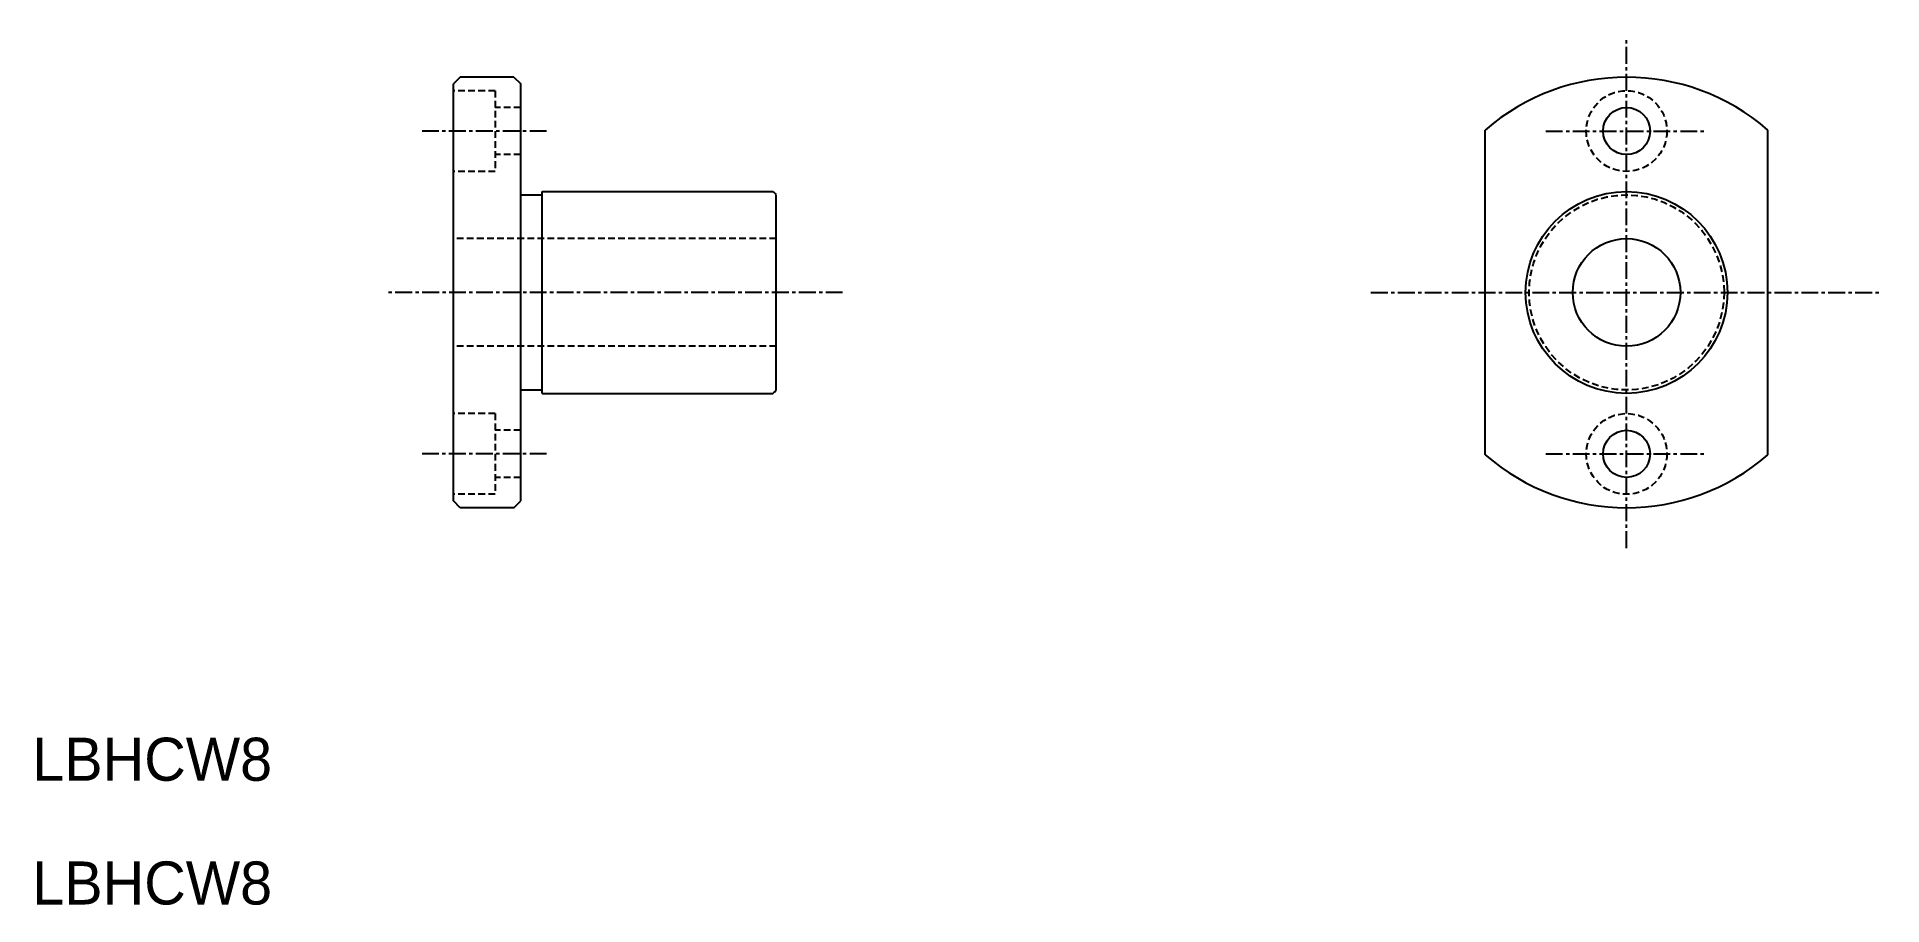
# Model space of a CAD drawing. Extents: x 222 to 359, y 142 to 207.
import ezdxf

# ---------------------------------------------------------------- set-up
doc = ezdxf.new("R2010")
doc.units = 0
doc.linetypes.add('CENTER', pattern=[2, 1.25, -0.25, 0.25, -0.25])
doc.linetypes.add('DASHED', pattern=[0.75, 0.5, -0.25])
doc.layers.get('0').update_dxf_attribs({"linetype": 'CONTINUOUS'})
doc.layers.add('CENTER', color=1, linetype='CENTER')

msp = doc.modelspace()

# ---------------------------------------------------------------- linework, layer by layer
at = {"color": 7, "linetype": 'CONTINUOUS'}
for p, q in [((252.97, 203.78), (252.47, 203.28)), ((252.47, 172.28), (252.47, 203.28)), ((256.97, 203.78), (252.97, 203.78)), ((256.97, 203.78), (257.47, 203.28)), ((257.47, 172.28), (257.47, 203.28)), ((329.18, 175.7), (329.18, 199.85)), ((350.18, 175.7), (350.18, 199.85)), ((257.47, 195.03), (259.07, 195.03)), ((259.07, 195.28), (276.22, 195.28)), ((259.07, 180.28), (259.07, 195.28)), ((276.47, 180.53), (276.47, 195.02)), ((257.47, 180.53), (259.07, 180.53)), ((259.07, 180.28), (276.22, 180.28)), ((261.59, 180.28), (261.59, 180.28)), ((265.72, 180.28), (265.72, 180.28)), ((252.97, 171.78), (252.47, 172.28)), ((256.97, 171.78), (252.97, 171.78)), ((256.97, 171.78), (257.47, 172.28))]:
    msp.add_line(p, q, dxfattribs=at)
at = {"color": 3, "linetype": 'DASHED'}
for p, q in [((255.57, 202.78), (252.47, 202.78)), ((255.57, 202.78), (255.57, 196.78)), ((257.47, 201.53), (255.57, 201.53)), ((257.47, 198.03), (255.57, 198.03)), ((255.57, 196.78), (252.47, 196.78)), ((276.47, 191.78), (252.47, 191.78)), ((276.47, 183.78), (252.47, 183.78)), ((255.57, 178.78), (252.47, 178.78)), ((255.57, 178.78), (255.57, 172.78)), ((257.47, 177.53), (255.57, 177.53)), ((257.47, 174.03), (255.57, 174.03)), ((255.57, 172.78), (252.47, 172.78))]:
    msp.add_line(p, q, dxfattribs=at)
for centre, radius in [((339.68, 199.78), 3), ((339.68, 187.78), 7.25), ((339.68, 175.78), 3)]:
    msp.add_circle(centre, radius, dxfattribs=at)
at = {"color": 7, "linetype": 'CONTINUOUS'}
for centre, radius in [((339.68, 199.78), 1.75), ((339.68, 187.78), 7.5), ((339.68, 187.78), 4), ((339.68, 175.78), 1.75)]:
    msp.add_circle(centre, radius, dxfattribs=at)
for centre, radius, start, end in [((339.68, 187.78), 16, 48.9855, 131.0145), ((275.72, 194.53), 0.9, 33.5573, 56.4427), ((275.72, 181.03), 0.9, 303.5573, 326.4427), ((339.68, 187.78), 16, 228.9855, 311.0145)]:
    msp.add_arc(centre, radius, start, end, dxfattribs=at)
at = {"layer": 'CENTER', "color": 1, "linetype": 'CENTER'}
for p, q in [((339.68, 168.78), (339.68, 206.78)), ((259.39, 199.78), (250.12, 199.78)), ((333.68, 199.78), (345.68, 199.78)), ((281.4, 187.78), (247.57, 187.78)), ((320.68, 187.78), (358.68, 187.78)), ((259.39, 175.78), (250.12, 175.78)), ((333.68, 175.78), (345.68, 175.78))]:
    msp.add_line(p, q, dxfattribs=at)

# ---------------------------------------------------------------- texts
at = {"color": 7, "linetype": 'CONTINUOUS'}
for p in [(221.16, 151.48), (221.16, 142.28)]:
    msp.add_text('LBHCW8', height=3.2, dxfattribs=at).set_placement(p)

doc.saveas('drawing.dxf')
